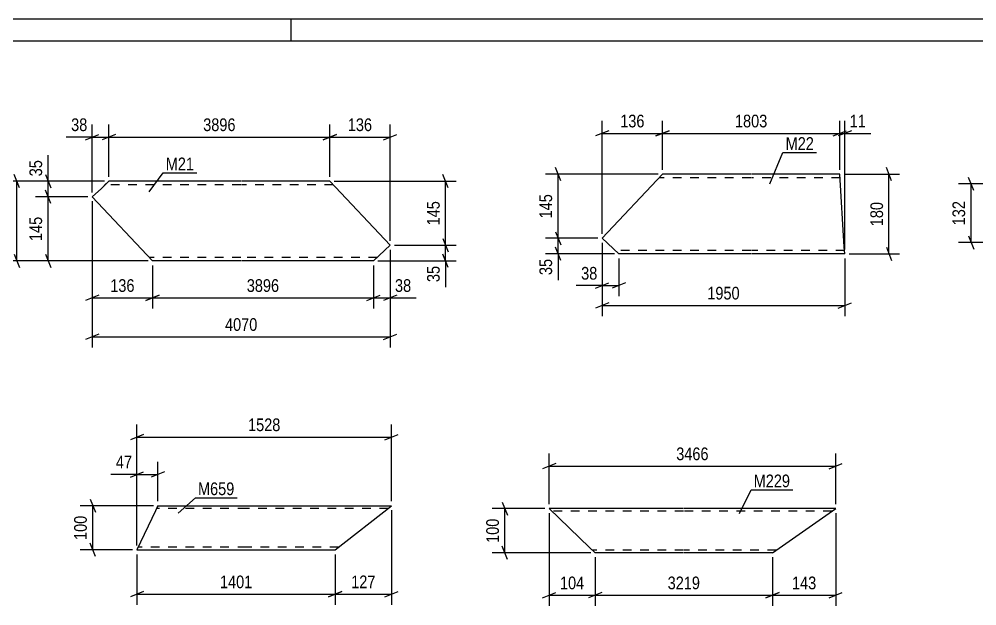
# Model space of a CAD drawing. Header units: millimetres. Extents: x 0 to 594, y 0 to 420.
# Drawn here: x 112.5 to 329, y 287.4 to 420 of the extents above; entities that cross this region are included whole.
import ezdxf

# ---------------------------------------------------------------- set-up
doc = ezdxf.new("R2010")
doc.units = ezdxf.units.MM
doc.linetypes.add('DXK_LINE_DOT2', pattern=[3.9198, 1.9599, -1.9599])
doc.styles.add('Arial Narrow', font='ARIALN.TTF', dxfattribs={"height": 0.2})

# ---------------------------------------------------------------- blocks, each defined once
blk = doc.blocks.new('Unknown-389627196-1132')
at = {"color": 5, "linetype": 'Continuous'}
for p, q in [((594, 420), (0, 420)), ((174, 415), (174, 420)), ((589, 415), (5, 415))]:
    blk.add_line(p, q, dxfattribs=at)
blk = doc.blocks.new('Part-389627196-5157 - 5141')
at = {"color": 2, "linetype": 'Continuous'}
for p, q in [((244.31, 370.46), (257.92, 384.93)), ((277.92, 384.93), (257.92, 384.93)), ((298.02, 384.93), (278.02, 384.93)), ((299.03, 368.53), (298.02, 384.93)), ((244.31, 370.46), (248.07, 366.93)), ((299.13, 366.93), (299.03, 368.53)), ((277.92, 366.93), (248.07, 366.93)), ((299.13, 366.93), (278.02, 366.93))]:
    blk.add_line(p, q, dxfattribs=at)
at = {"color": 7, "linetype": 'DXK_LINE_DOT2'}
for p, q in [((277.92, 384.13), (257.17, 384.13)), ((298.07, 384.13), (278.02, 384.13)), ((299.07, 367.79), (299.05, 368.23)), ((277.92, 367.73), (247.22, 367.73)), ((299.08, 367.73), (278.02, 367.73)), ((299.08, 367.73), (299.07, 367.79))]:
    blk.add_line(p, q, dxfattribs=at)
blk = doc.blocks.new('Part-389627196-4887 - 4871')
at = {"color": 2, "linetype": 'Continuous'}
for p, q in [((132.77, 383.35), (131.07, 381.75)), ((162.62, 383.35), (132.77, 383.35)), ((182.72, 383.35), (162.72, 383.35)), ((182.72, 383.35), (196.33, 368.89)), ((131.07, 381.75), (129.01, 379.82)), ((129.01, 379.82), (142.62, 365.35)), ((196.33, 368.89), (192.57, 365.35)), ((162.62, 365.35), (142.62, 365.35)), ((192.57, 365.35), (162.72, 365.35))]:
    blk.add_line(p, q, dxfattribs=at)
at = {"color": 7, "linetype": 'DXK_LINE_DOT2'}
for p, q in [((132.77, 383.35), (131.72, 382.37)), ((162.62, 382.55), (131.92, 382.55)), ((183.47, 382.55), (162.72, 382.55)), ((162.62, 366.15), (141.87, 366.15)), ((193.42, 366.15), (162.72, 366.15))]:
    blk.add_line(p, q, dxfattribs=at)
blk = doc.blocks.new('Part-389627196-10131 - 10125')
at = {"color": 2, "linetype": 'Continuous'}
for p, q in [((143.84, 310.02), (143.27, 308.82)), ((143.84, 310.02), (163.84, 310.02)), ((163.94, 310.02), (196.65, 310.02)), ((183.94, 300.02), (196.65, 310.02)), ((143.27, 308.82), (139.12, 300.02)), ((139.12, 300.02), (163.84, 300.02)), ((163.94, 300.02), (183.94, 300.02))]:
    blk.add_line(p, q, dxfattribs=at)
at = {"color": 7, "linetype": 'DXK_LINE_DOT2'}
for p, q in [((143.67, 309.67), (143.84, 310.02)), ((163.84, 309.42), (143.55, 309.42)), ((195.89, 309.42), (163.94, 309.42)), ((163.84, 300.62), (139.41, 300.62)), ((184.7, 300.62), (163.94, 300.62))]:
    blk.add_line(p, q, dxfattribs=at)
blk = doc.blocks.new('Part-389627196-10292 - 10276')
at = {"color": 2, "linetype": 'Continuous'}
for p, q in [((241.45, 300.55), (232.29, 309.35)), ((262.7, 309.35), (232.29, 309.35)), ((297.08, 309.35), (262.8, 309.35)), ((282.8, 299.35), (297.08, 309.35)), ((241.45, 300.55), (242.7, 299.35)), ((262.7, 299.35), (242.7, 299.35)), ((282.8, 299.35), (262.8, 299.35))]:
    blk.add_line(p, q, dxfattribs=at)
at = {"color": 7, "linetype": 'DXK_LINE_DOT2'}
for p, q in [((262.7, 308.75), (232.92, 308.75)), ((296.22, 308.75), (262.8, 308.75)), ((242.6, 299.44), (241.45, 300.55)), ((262.7, 299.95), (242.07, 299.95)), ((283.66, 299.95), (262.8, 299.95))]:
    blk.add_line(p, q, dxfattribs=at)
blk = doc.blocks.new('StraightDimension-389627196-25556 - 5141')
at = {"color": 7, "linetype": 'Continuous'}
for p, q in [((298.02, 385.93), (298.02, 397.04)), ((299.13, 367.93), (299.13, 397.04)), ((296.52, 393.59), (299.52, 394.79)), ((300.63, 394.79), (297.63, 393.59)), ((298.02, 394.19), (299.13, 394.19))]:
    blk.add_line(p, q, dxfattribs=at)
at = {"color": 0}
blk.add_wipeout([(304.51, 394.94), (304.51, 399.14), (299.65, 399.14), (299.65, 394.94)], dxfattribs=at)
at = {"color": 7, "linetype": 'Continuous'}
blk.add_line((299.13, 394.19), (305.03, 394.19), dxfattribs=at)
blk.add_line((299.13, 394.19), (305.03, 394.19), dxfattribs=at)
at = {"color": 3, "style": 'Arial Narrow'}
blk.add_text('11', height=2.863, dxfattribs=at).set_placement((300.25, 395.54))
blk = doc.blocks.new('StraightDimension-389627196-5221 - 5141')
at = {"color": 7, "linetype": 'Continuous'}
for p, q in [((234.91, 383.43), (233.71, 386.43)), ((256.92, 384.93), (231.46, 384.93)), ((234.31, 370.46), (234.31, 384.93)), ((243.31, 370.46), (231.46, 370.46)), ((233.71, 371.96), (234.91, 368.96))]:
    blk.add_line(p, q, dxfattribs=at)
at = {"color": 0}
blk.add_wipeout([(233.56, 381.04), (229.36, 381.04), (229.36, 374.36), (233.56, 374.36)], dxfattribs=at)
at = {"color": 3, "style": 'Arial Narrow'}
blk.add_text('145', height=2.863, rotation=90.0002, dxfattribs=at).set_placement((232.96, 374.96))
blk = doc.blocks.new('StraightDimension-389627196-5181 - 5141')
at = {"color": 7, "linetype": 'Continuous'}
for p, q in [((309.73, 383.43), (308.53, 386.43)), ((299.02, 384.93), (311.53, 384.93)), ((309.13, 366.93), (309.13, 384.93)), ((308.53, 368.43), (309.73, 365.43)), ((300.13, 366.93), (311.53, 366.93))]:
    blk.add_line(p, q, dxfattribs=at)
at = {"color": 0}
blk.add_wipeout([(308.38, 379.27), (304.18, 379.27), (304.18, 372.59), (308.38, 372.59)], dxfattribs=at)
at = {"color": 3, "style": 'Arial Narrow'}
blk.add_text('180', height=2.863, rotation=90.0002, dxfattribs=at).set_placement((307.78, 373.19))
blk = doc.blocks.new('StraightDimension-389627196-25557 - 5141')
at = {"color": 7, "linetype": 'Continuous'}
for p, q in [((257.92, 385.93), (257.92, 397.04)), ((298.02, 385.93), (298.02, 397.04)), ((259.42, 394.79), (256.42, 393.59)), ((257.92, 394.19), (298.02, 394.19)), ((296.52, 393.59), (299.52, 394.79))]:
    blk.add_line(p, q, dxfattribs=at)
at = {"color": 0}
blk.add_wipeout([(282.23, 394.94), (282.23, 399.14), (273.71, 399.14), (273.71, 394.94)], dxfattribs=at)
at = {"color": 3, "style": 'Arial Narrow'}
blk.add_text('1803', height=2.863, dxfattribs=at).set_placement((274.31, 395.54))
blk = doc.blocks.new('StraightDimension-389627196-5160 - 5141')
at = {"color": 7, "linetype": 'Continuous'}
for p, q in [((244.31, 369.46), (244.31, 352.88)), ((299.13, 365.93), (299.13, 352.88)), ((245.81, 355.88), (242.81, 354.68)), ((244.31, 355.28), (299.13, 355.28)), ((297.63, 354.68), (300.63, 355.88))]:
    blk.add_line(p, q, dxfattribs=at)
at = {"color": 0}
blk.add_wipeout([(275.98, 356.03), (275.98, 360.23), (267.46, 360.23), (267.46, 356.03)], dxfattribs=at)
at = {"color": 3, "style": 'Arial Narrow'}
blk.add_text('1950', height=2.863, dxfattribs=at).set_placement((268.06, 356.63))
blk = doc.blocks.new('StraightDimension-389627196-25558 - 5141')
at = {"color": 7, "linetype": 'Continuous'}
for p, q in [((244.31, 371.46), (244.31, 397.04)), ((257.92, 385.93), (257.92, 397.04)), ((245.81, 394.79), (242.81, 393.59)), ((244.31, 394.19), (257.92, 394.19)), ((256.42, 393.59), (259.42, 394.79))]:
    blk.add_line(p, q, dxfattribs=at)
at = {"color": 0}
blk.add_wipeout([(254.46, 394.94), (254.46, 399.14), (247.77, 399.14), (247.77, 394.94)], dxfattribs=at)
at = {"color": 3, "style": 'Arial Narrow'}
blk.add_text('136', height=2.863, dxfattribs=at).set_placement((248.37, 395.54))
blk = doc.blocks.new('StraightDimension-389627196-5199 - 5141')
at = {"color": 7, "linetype": 'Continuous'}
for p, q in [((243.31, 370.46), (231.46, 370.46)), ((233.71, 371.96), (234.91, 368.96)), ((234.31, 366.93), (234.31, 370.46)), ((234.91, 365.43), (233.71, 368.43)), ((247.07, 366.93), (231.46, 366.93))]:
    blk.add_line(p, q, dxfattribs=at)
at = {"color": 0}
blk.add_wipeout([(233.56, 366.41), (229.36, 366.41), (229.36, 361.55), (233.56, 361.55)], dxfattribs=at)
at = {"color": 7, "linetype": 'Continuous'}
blk.add_line((234.31, 366.93), (234.31, 361.02), dxfattribs=at)
blk.add_line((234.31, 366.93), (234.31, 361.02), dxfattribs=at)
at = {"color": 3, "style": 'Arial Narrow'}
blk.add_text('35', height=2.863, rotation=90.0002, dxfattribs=at).set_placement((232.96, 362.15))
blk = doc.blocks.new('StraightDimension-389627196-25607 - 5141')
at = {"color": 7, "linetype": 'Continuous'}
for p, q in [((244.31, 369.46), (244.31, 357.37)), ((248.07, 365.93), (248.07, 357.37)), ((242.81, 359.17), (245.81, 360.37)), ((244.31, 359.77), (248.07, 359.77)), ((249.57, 360.37), (246.57, 359.17))]:
    blk.add_line(p, q, dxfattribs=at)
at = {"color": 0}
blk.add_wipeout([(243.79, 360.52), (243.79, 364.72), (238.93, 364.72), (238.93, 360.52)], dxfattribs=at)
at = {"color": 7, "linetype": 'Continuous'}
blk.add_line((244.31, 359.77), (238.41, 359.77), dxfattribs=at)
blk.add_line((244.31, 359.77), (238.41, 359.77), dxfattribs=at)
at = {"color": 3, "style": 'Arial Narrow'}
blk.add_text('38', height=2.863, dxfattribs=at).set_placement((239.53, 361.12))
blk = doc.blocks.new('StraightDimension-389627196-25814 - 5666')
at = {"color": 7, "linetype": 'Continuous'}
for p, q in [((328.29, 381.24), (327.09, 384.24)), ((342.3, 382.74), (324.84, 382.74)), ((327.69, 369.54), (327.69, 382.74)), ((327.09, 371.04), (328.29, 368.04)), ((352.45, 369.54), (324.84, 369.54))]:
    blk.add_line(p, q, dxfattribs=at)
at = {"color": 0}
blk.add_wipeout([(326.94, 379.48), (322.74, 379.48), (322.74, 372.8), (326.94, 372.8)], dxfattribs=at)
at = {"color": 3, "style": 'Arial Narrow'}
blk.add_text('132', height=2.863, rotation=90.0002, dxfattribs=at).set_placement((326.34, 373.4))
blk = doc.blocks.new('StraightDimension-389627196-5011 - 4871')
at = {"color": 7, "linetype": 'Continuous'}
for p, q in [((129.01, 380.82), (129.01, 396.2)), ((132.77, 384.35), (132.77, 396.2)), ((127.51, 392.75), (130.51, 393.95)), ((129.01, 393.35), (132.77, 393.35)), ((134.27, 393.95), (131.27, 392.75))]:
    blk.add_line(p, q, dxfattribs=at)
at = {"color": 0}
blk.add_wipeout([(128.49, 394.1), (128.49, 398.3), (123.63, 398.3), (123.63, 394.1)], dxfattribs=at)
at = {"color": 7, "linetype": 'Continuous'}
blk.add_line((129.01, 393.35), (123.11, 393.35), dxfattribs=at)
blk.add_line((129.01, 393.35), (123.11, 393.35), dxfattribs=at)
at = {"color": 3, "style": 'Arial Narrow'}
blk.add_text('38', height=2.863, dxfattribs=at).set_placement((124.23, 394.7))
blk = doc.blocks.new('StraightDimension-389627196-4935 - 4871')
at = {"color": 7, "linetype": 'Continuous'}
for p, q in [((129.01, 378.82), (129.01, 345.79)), ((196.33, 367.89), (196.33, 345.79)), ((130.51, 348.79), (127.51, 347.59)), ((194.83, 347.59), (197.83, 348.79)), ((129.01, 348.19), (196.33, 348.19))]:
    blk.add_line(p, q, dxfattribs=at)
at = {"color": 0}
blk.add_wipeout([(166.93, 348.94), (166.93, 353.14), (158.42, 353.14), (158.42, 348.94)], dxfattribs=at)
at = {"color": 3, "style": 'Arial Narrow'}
blk.add_text('4070', height=2.863, dxfattribs=at).set_placement((159.02, 349.54))
blk = doc.blocks.new('StraightDimension-389627196-25337 - 4871')
at = {"color": 7, "linetype": 'Continuous'}
for p, q in [((196.33, 367.89), (196.33, 354.6)), ((192.57, 364.35), (192.57, 354.6)), ((191.07, 356.4), (194.07, 357.6)), ((197.83, 357.6), (194.83, 356.4)), ((192.57, 357), (196.33, 357))]:
    blk.add_line(p, q, dxfattribs=at)
at = {"color": 0}
blk.add_wipeout([(201.71, 357.75), (201.71, 361.95), (196.85, 361.95), (196.85, 357.75)], dxfattribs=at)
at = {"color": 7, "linetype": 'Continuous'}
blk.add_line((196.33, 357), (202.23, 357), dxfattribs=at)
blk.add_line((196.33, 357), (202.23, 357), dxfattribs=at)
at = {"color": 3, "style": 'Arial Narrow'}
blk.add_text('38', height=2.863, dxfattribs=at).set_placement((197.45, 358.35))
blk = doc.blocks.new('StraightDimension-389627196-4962 - 4871')
at = {"color": 7, "linetype": 'Continuous'}
for p, q in [((119.61, 378.32), (118.41, 381.32)), ((128.01, 379.82), (116.16, 379.82)), ((119.01, 365.35), (119.01, 379.82)), ((118.41, 366.85), (119.61, 363.85)), ((141.62, 365.35), (116.16, 365.35))]:
    blk.add_line(p, q, dxfattribs=at)
at = {"color": 0}
blk.add_wipeout([(118.26, 375.93), (114.06, 375.93), (114.06, 369.25), (118.26, 369.25)], dxfattribs=at)
at = {"color": 3, "style": 'Arial Narrow'}
blk.add_text('145', height=2.863, rotation=90.0002, dxfattribs=at).set_placement((117.66, 369.85))
blk = doc.blocks.new('StraightDimension-389627196-4890 - 4871')
at = {"color": 7, "linetype": 'Continuous'}
for p, q in [((208.3, 370.39), (209.5, 367.39)), ((197.33, 368.89), (211.3, 368.89)), ((208.9, 365.35), (208.9, 368.89)), ((209.5, 363.85), (208.3, 366.85)), ((193.57, 365.35), (211.3, 365.35))]:
    blk.add_line(p, q, dxfattribs=at)
at = {"color": 0}
blk.add_wipeout([(208.15, 364.83), (203.95, 364.83), (203.95, 359.97), (208.15, 359.97)], dxfattribs=at)
at = {"color": 7, "linetype": 'Continuous'}
blk.add_line((208.9, 365.35), (208.9, 359.45), dxfattribs=at)
blk.add_line((208.9, 365.35), (208.9, 359.45), dxfattribs=at)
at = {"color": 3, "style": 'Arial Narrow'}
blk.add_text('35', height=2.863, rotation=90.0002, dxfattribs=at).set_placement((207.55, 360.57))
blk = doc.blocks.new('StraightDimension-389627196-4912 - 4871')
at = {"color": 7, "linetype": 'Continuous'}
for p, q in [((183.72, 383.35), (211.3, 383.35)), ((209.5, 381.85), (208.3, 384.85)), ((208.9, 368.89), (208.9, 383.35)), ((208.3, 370.39), (209.5, 367.39)), ((197.33, 368.89), (211.3, 368.89))]:
    blk.add_line(p, q, dxfattribs=at)
at = {"color": 0}
blk.add_wipeout([(208.15, 379.46), (203.95, 379.46), (203.95, 372.78), (208.15, 372.78)], dxfattribs=at)
at = {"color": 3, "style": 'Arial Narrow'}
blk.add_text('145', height=2.863, rotation=90.0002, dxfattribs=at).set_placement((207.55, 373.38))
blk = doc.blocks.new('StraightDimension-389627196-4988 - 4871')
at = {"color": 7, "linetype": 'Continuous'}
for p, q in [((131.77, 383.35), (116.16, 383.35)), ((118.41, 384.85), (119.61, 381.85)), ((119.01, 379.82), (119.01, 383.35)), ((119.61, 378.32), (118.41, 381.32)), ((128.01, 379.82), (116.16, 379.82))]:
    blk.add_line(p, q, dxfattribs=at)
at = {"color": 0}
blk.add_wipeout([(118.26, 388.74), (114.06, 388.74), (114.06, 383.88), (118.26, 383.88)], dxfattribs=at)
at = {"color": 7, "linetype": 'Continuous'}
blk.add_line((119.01, 383.35), (119.01, 389.26), dxfattribs=at)
blk.add_line((119.01, 383.35), (119.01, 389.26), dxfattribs=at)
at = {"color": 3, "style": 'Arial Narrow'}
blk.add_text('35', height=2.863, rotation=90.0002, dxfattribs=at).set_placement((117.66, 384.48))
blk = doc.blocks.new('StraightDimension-389627196-25339 - 4871')
at = {"color": 7, "linetype": 'Continuous'}
for p, q in [((129.01, 378.82), (129.01, 354.6)), ((142.62, 364.35), (142.62, 354.6)), ((130.51, 357.6), (127.51, 356.4)), ((141.12, 356.4), (144.12, 357.6)), ((129.01, 357), (142.62, 357))]:
    blk.add_line(p, q, dxfattribs=at)
at = {"color": 0}
blk.add_wipeout([(139.16, 357.75), (139.16, 361.95), (132.48, 361.95), (132.48, 357.75)], dxfattribs=at)
at = {"color": 3, "style": 'Arial Narrow'}
blk.add_text('136', height=2.863, dxfattribs=at).set_placement((133.08, 358.35))
blk = doc.blocks.new('StraightDimension-389627196-5036 - 4871')
at = {"color": 7, "linetype": 'Continuous'}
for p, q in [((182.72, 384.35), (182.72, 396.2)), ((196.33, 369.89), (196.33, 396.2)), ((184.22, 393.95), (181.22, 392.75)), ((182.72, 393.35), (196.33, 393.35)), ((194.83, 392.75), (197.83, 393.95))]:
    blk.add_line(p, q, dxfattribs=at)
at = {"color": 0}
blk.add_wipeout([(192.87, 394.1), (192.87, 398.3), (186.18, 398.3), (186.18, 394.1)], dxfattribs=at)
at = {"color": 3, "style": 'Arial Narrow'}
blk.add_text('136', height=2.863, dxfattribs=at).set_placement((186.78, 394.7))
blk = doc.blocks.new('StraightDimension-389627196-5061 - 4871')
at = {"color": 7, "linetype": 'Continuous'}
for p, q in [((132.77, 384.35), (132.77, 396.2)), ((182.72, 384.35), (182.72, 396.2)), ((134.27, 393.95), (131.27, 392.75)), ((132.77, 393.35), (182.72, 393.35)), ((181.22, 392.75), (184.22, 393.95))]:
    blk.add_line(p, q, dxfattribs=at)
at = {"color": 0}
blk.add_wipeout([(162, 394.1), (162, 398.3), (153.49, 398.3), (153.49, 394.1)], dxfattribs=at)
at = {"color": 3, "style": 'Arial Narrow'}
blk.add_text('3896', height=2.863, dxfattribs=at).set_placement((154.09, 394.7))
blk = doc.blocks.new('StraightDimension-389627196-25338 - 4871')
at = {"color": 7, "linetype": 'Continuous'}
for p, q in [((142.62, 364.35), (142.62, 354.6)), ((192.57, 364.35), (192.57, 354.6)), ((144.12, 357.6), (141.12, 356.4)), ((191.07, 356.4), (194.07, 357.6)), ((142.62, 357), (192.57, 357))]:
    blk.add_line(p, q, dxfattribs=at)
at = {"color": 0}
blk.add_wipeout([(171.85, 357.75), (171.85, 361.95), (163.34, 361.95), (163.34, 357.75)], dxfattribs=at)
at = {"color": 3, "style": 'Arial Narrow'}
blk.add_text('3896', height=2.863, dxfattribs=at).set_placement((163.94, 358.35))
blk = doc.blocks.new('StraightDimension-389627196-25412 - 4871')
at = {"color": 7, "linetype": 'Continuous'}
for p, q in [((131.77, 383.35), (109.07, 383.35)), ((112.52, 381.85), (111.32, 384.85)), ((111.92, 365.35), (111.92, 383.35)), ((111.32, 366.85), (112.52, 363.85)), ((141.62, 365.35), (109.07, 365.35))]:
    blk.add_line(p, q, dxfattribs=at)
at = {"color": 0}
blk.add_wipeout([(111.17, 377.7), (106.97, 377.7), (106.97, 371.01), (111.17, 371.01)], dxfattribs=at)
at = {"color": 3, "style": 'Arial Narrow'}
blk.add_text('180', height=2.863, rotation=90.0002, dxfattribs=at).set_placement((110.57, 371.61))
blk = doc.blocks.new('StraightDimension-389627196-26694 - 10125')
at = {"color": 7, "linetype": 'Continuous'}
for p, q in [((196.65, 309.02), (196.65, 287.62)), ((183.94, 299.02), (183.94, 287.62)), ((185.44, 290.62), (182.44, 289.42)), ((195.15, 289.42), (198.15, 290.62)), ((183.94, 290.02), (196.65, 290.02))]:
    blk.add_line(p, q, dxfattribs=at)
at = {"color": 0}
blk.add_wipeout([(193.64, 290.77), (193.64, 294.97), (186.95, 294.97), (186.95, 290.77)], dxfattribs=at)
at = {"color": 3, "style": 'Arial Narrow'}
blk.add_text('127', height=2.863, dxfattribs=at).set_placement((187.55, 291.37))
blk = doc.blocks.new('StraightDimension-389627196-10149 - 10125')
at = {"color": 7, "linetype": 'Continuous'}
for p, q in [((142.84, 310.02), (126.27, 310.02)), ((128.52, 311.52), (129.72, 308.52)), ((129.12, 300.02), (129.12, 310.02)), ((129.72, 298.52), (128.52, 301.52)), ((138.12, 300.02), (126.27, 300.02))]:
    blk.add_line(p, q, dxfattribs=at)
at = {"color": 0}
blk.add_wipeout([(128.37, 308.36), (124.17, 308.36), (124.17, 301.67), (128.37, 301.67)], dxfattribs=at)
at = {"color": 3, "style": 'Arial Narrow'}
blk.add_text('100', height=2.863, rotation=90.0002, dxfattribs=at).set_placement((127.77, 302.27))
blk = doc.blocks.new('StraightDimension-389627196-26695 - 10125')
at = {"color": 7, "linetype": 'Continuous'}
for p, q in [((139.12, 299.02), (139.12, 287.62)), ((183.94, 299.02), (183.94, 287.62)), ((140.62, 290.62), (137.62, 289.42)), ((182.44, 289.42), (185.44, 290.62)), ((139.12, 290.02), (183.94, 290.02))]:
    blk.add_line(p, q, dxfattribs=at)
at = {"color": 0}
blk.add_wipeout([(165.79, 290.77), (165.79, 294.97), (157.28, 294.97), (157.28, 290.77)], dxfattribs=at)
at = {"color": 3, "style": 'Arial Narrow'}
blk.add_text('1401', height=2.863, dxfattribs=at).set_placement((157.88, 291.37))
blk = doc.blocks.new('StraightDimension-389627196-26715 - 10125')
at = {"color": 7, "linetype": 'Continuous'}
for p, q in [((139.12, 301.02), (139.12, 319.94)), ((143.84, 311.02), (143.84, 319.94)), ((137.62, 316.49), (140.62, 317.69)), ((139.12, 317.09), (143.84, 317.09)), ((145.34, 317.69), (142.34, 316.49))]:
    blk.add_line(p, q, dxfattribs=at)
at = {"color": 0}
blk.add_wipeout([(138.6, 317.84), (138.6, 322.04), (133.74, 322.04), (133.74, 317.84)], dxfattribs=at)
at = {"color": 7, "linetype": 'Continuous'}
blk.add_line((139.12, 317.09), (133.22, 317.09), dxfattribs=at)
blk.add_line((139.12, 317.09), (133.22, 317.09), dxfattribs=at)
at = {"color": 3, "style": 'Arial Narrow'}
blk.add_text('47', height=2.863, dxfattribs=at).set_placement((134.34, 318.44))
blk = doc.blocks.new('StraightDimension-389627196-46351 - 10125')
at = {"color": 7, "linetype": 'Continuous'}
for p, q in [((139.12, 301.02), (139.12, 328.37)), ((196.65, 311.02), (196.65, 328.37)), ((140.62, 326.12), (137.62, 324.92)), ((139.12, 325.52), (196.65, 325.52)), ((195.15, 324.92), (198.15, 326.12))]:
    blk.add_line(p, q, dxfattribs=at)
at = {"color": 0}
blk.add_wipeout([(172.14, 326.27), (172.14, 330.47), (163.63, 330.47), (163.63, 326.27)], dxfattribs=at)
at = {"color": 3, "style": 'Arial Narrow'}
blk.add_text('1528', height=2.863, dxfattribs=at).set_placement((164.23, 326.87))
blk = doc.blocks.new('StraightDimension-389627196-26148 - 10276')
at = {"color": 7, "linetype": 'Continuous'}
for p, q in [((242.7, 298.35), (242.7, 287.38)), ((282.8, 298.35), (282.8, 287.38)), ((244.2, 290.38), (241.2, 289.18)), ((281.3, 289.18), (284.3, 290.38)), ((242.7, 289.78), (282.8, 289.78))]:
    blk.add_line(p, q, dxfattribs=at)
at = {"color": 0}
blk.add_wipeout([(267.01, 290.53), (267.01, 294.73), (258.49, 294.73), (258.49, 290.53)], dxfattribs=at)
at = {"color": 3, "style": 'Arial Narrow'}
blk.add_text('3219', height=2.863, dxfattribs=at).set_placement((259.09, 291.13))
blk = doc.blocks.new('StraightDimension-389627196-10314 - 10276')
at = {"color": 7, "linetype": 'Continuous'}
for p, q in [((221.69, 310.85), (222.89, 307.85)), ((231.29, 309.35), (219.44, 309.35)), ((222.29, 299.35), (222.29, 309.35)), ((241.7, 299.35), (219.44, 299.35)), ((222.89, 297.85), (221.69, 300.85))]:
    blk.add_line(p, q, dxfattribs=at)
at = {"color": 0}
blk.add_wipeout([(221.54, 307.69), (217.34, 307.69), (217.34, 301.01), (221.54, 301.01)], dxfattribs=at)
at = {"color": 3, "style": 'Arial Narrow'}
blk.add_text('100', height=2.863, rotation=90.0002, dxfattribs=at).set_placement((220.94, 301.61))
blk = doc.blocks.new('StraightDimension-389627196-26089 - 10276')
at = {"color": 7, "linetype": 'Continuous'}
for p, q in [((232.29, 310.35), (232.29, 321.81)), ((297.08, 310.35), (297.08, 321.81)), ((233.79, 319.56), (230.79, 318.36)), ((232.29, 318.96), (297.08, 318.96)), ((295.58, 318.36), (298.58, 319.56))]:
    blk.add_line(p, q, dxfattribs=at)
at = {"color": 0}
blk.add_wipeout([(268.94, 319.71), (268.94, 323.91), (260.43, 323.91), (260.43, 319.71)], dxfattribs=at)
at = {"color": 3, "style": 'Arial Narrow'}
blk.add_text('3466', height=2.863, dxfattribs=at).set_placement((261.03, 320.31))
blk = doc.blocks.new('StraightDimension-389627196-26147 - 10276')
at = {"color": 7, "linetype": 'Continuous'}
for p, q in [((297.08, 308.35), (297.08, 287.38)), ((282.8, 298.35), (282.8, 287.38)), ((284.3, 290.38), (281.3, 289.18)), ((295.58, 289.18), (298.58, 290.38)), ((282.8, 289.78), (297.08, 289.78))]:
    blk.add_line(p, q, dxfattribs=at)
at = {"color": 0}
blk.add_wipeout([(293.28, 290.53), (293.28, 294.73), (286.6, 294.73), (286.6, 290.53)], dxfattribs=at)
at = {"color": 3, "style": 'Arial Narrow'}
blk.add_text('143', height=2.863, dxfattribs=at).set_placement((287.2, 291.13))
blk = doc.blocks.new('StraightDimension-389627196-26149 - 10276')
at = {"color": 7, "linetype": 'Continuous'}
for p, q in [((232.29, 308.35), (232.29, 287.38)), ((242.7, 298.35), (242.7, 287.38)), ((230.79, 289.18), (233.79, 290.38)), ((244.2, 290.38), (241.2, 289.18)), ((232.29, 289.78), (242.7, 289.78))]:
    blk.add_line(p, q, dxfattribs=at)
at = {"color": 0}
blk.add_wipeout([(240.84, 290.53), (240.84, 294.73), (234.15, 294.73), (234.15, 290.53)], dxfattribs=at)
at = {"color": 3, "style": 'Arial Narrow'}
blk.add_text('104', height=2.863, dxfattribs=at).set_placement((234.75, 291.13))
blk = doc.blocks.new('Mark-389627196-5153 - 5141')
at = {"color": 0}
blk.add_wipeout([(292.15, 390.45), (292.15, 393.45), (285.76, 393.45), (285.76, 390.45)], dxfattribs=at)
blk.add_wipeout([(292.15, 390.45), (292.15, 393.45), (285.76, 393.45), (285.76, 390.45)], dxfattribs=at)
at = {"color": 30, "linetype": 'Continuous'}
for p, q in [((282.17, 382.74), (285.16, 389.85)), ((285.16, 389.85), (292.75, 389.85))]:
    blk.add_line(p, q, dxfattribs=at)
at = {"color": 3, "style": 'Arial Narrow'}
blk.add_text('M22', height=2.863, dxfattribs=at).set_placement((285.76, 390.45))
blk = doc.blocks.new('Mark-389627196-4883 - 4871')
at = {"color": 0}
blk.add_wipeout([(152.02, 385.84), (152.02, 388.84), (145.62, 388.84), (145.62, 385.84)], dxfattribs=at)
blk.add_wipeout([(152.02, 385.84), (152.02, 388.84), (145.62, 388.84), (145.62, 385.84)], dxfattribs=at)
at = {"color": 30, "linetype": 'Continuous'}
for p, q in [((141.89, 380.97), (145.02, 385.24)), ((145.02, 385.24), (152.62, 385.24))]:
    blk.add_line(p, q, dxfattribs=at)
at = {"color": 3, "style": 'Arial Narrow'}
blk.add_text('M21', height=2.863, dxfattribs=at).set_placement((145.62, 385.84))
blk = doc.blocks.new('Mark-389627196-10127 - 10125')
at = {"color": 0}
blk.add_wipeout([(161.13, 312.41), (161.13, 315.41), (152.91, 315.41), (152.91, 312.41)], dxfattribs=at)
blk.add_wipeout([(161.13, 312.41), (161.13, 315.41), (152.91, 315.41), (152.91, 312.41)], dxfattribs=at)
at = {"color": 30, "linetype": 'Continuous'}
for p, q in [((148.43, 308.32), (152.31, 311.81)), ((152.31, 311.81), (161.73, 311.81))]:
    blk.add_line(p, q, dxfattribs=at)
at = {"color": 3, "style": 'Arial Narrow'}
blk.add_text('M659', height=2.863, dxfattribs=at).set_placement((152.91, 312.41))
blk = doc.blocks.new('Mark-389627196-10288 - 10276')
at = {"color": 0}
blk.add_wipeout([(286.76, 314.19), (286.76, 317.19), (278.54, 317.19), (278.54, 314.19)], dxfattribs=at)
blk.add_wipeout([(286.76, 314.19), (286.76, 317.19), (278.54, 317.19), (278.54, 314.19)], dxfattribs=at)
at = {"color": 30, "linetype": 'Continuous'}
for p, q in [((275.37, 308.27), (277.94, 313.59)), ((277.94, 313.59), (287.36, 313.59))]:
    blk.add_line(p, q, dxfattribs=at)
at = {"color": 3, "style": 'Arial Narrow'}
blk.add_text('M229', height=2.863, dxfattribs=at).set_placement((278.54, 314.19))

msp = doc.modelspace()

# ---------------------------------------------------------------- block references
for name in ['Unknown-389627196-1132', 'Part-389627196-4887 - 4871', 'Part-389627196-5157 - 5141', 'Part-389627196-10131 - 10125', 'Part-389627196-10292 - 10276']:
    msp.add_blockref(name, (0, 0))

# ---------------------------------------------------------------- next in the draw order: block references
for name in ['StraightDimension-389627196-25556 - 5141', 'StraightDimension-389627196-5011 - 4871', 'StraightDimension-389627196-5221 - 5141', 'StraightDimension-389627196-25814 - 5666', 'StraightDimension-389627196-4935 - 4871', 'StraightDimension-389627196-10149 - 10125', 'StraightDimension-389627196-26694 - 10125', 'StraightDimension-389627196-26148 - 10276']:
    msp.add_blockref(name, (0, 0))

# ---------------------------------------------------------------- next in the draw order: block references
for name in ['StraightDimension-389627196-5181 - 5141', 'StraightDimension-389627196-4962 - 4871', 'StraightDimension-389627196-25337 - 4871', 'StraightDimension-389627196-26715 - 10125', 'StraightDimension-389627196-10314 - 10276', 'StraightDimension-389627196-26147 - 10276', 'StraightDimension-389627196-26695 - 10125']:
    msp.add_blockref(name, (0, 0))

# ---------------------------------------------------------------- next in the draw order: block references
for name in ['StraightDimension-389627196-25557 - 5141', 'StraightDimension-389627196-4988 - 4871', 'StraightDimension-389627196-4890 - 4871', 'StraightDimension-389627196-5160 - 5141', 'StraightDimension-389627196-46351 - 10125', 'StraightDimension-389627196-26089 - 10276', 'StraightDimension-389627196-26149 - 10276']:
    msp.add_blockref(name, (0, 0))

# ---------------------------------------------------------------- next in the draw order: block references
for name in ['StraightDimension-389627196-25558 - 5141', 'Mark-389627196-5153 - 5141', 'StraightDimension-389627196-4912 - 4871', 'StraightDimension-389627196-25339 - 4871', 'Mark-389627196-10288 - 10276', 'Mark-389627196-10127 - 10125']:
    msp.add_blockref(name, (0, 0))

# ---------------------------------------------------------------- next in the draw order: block references
for name in ['StraightDimension-389627196-5036 - 4871', 'StraightDimension-389627196-5199 - 5141', 'StraightDimension-389627196-25338 - 4871']:
    msp.add_blockref(name, (0, 0))

# ---------------------------------------------------------------- next in the draw order: block references
for name in ['StraightDimension-389627196-5061 - 4871', 'StraightDimension-389627196-25607 - 5141']:
    msp.add_blockref(name, (0, 0))

# ---------------------------------------------------------------- next in the draw order: block references
msp.add_blockref('StraightDimension-389627196-25412 - 4871', (0, 0))

# ---------------------------------------------------------------- next in the draw order: block references
msp.add_blockref('Mark-389627196-4883 - 4871', (0, 0))

doc.saveas('drawing.dxf')
